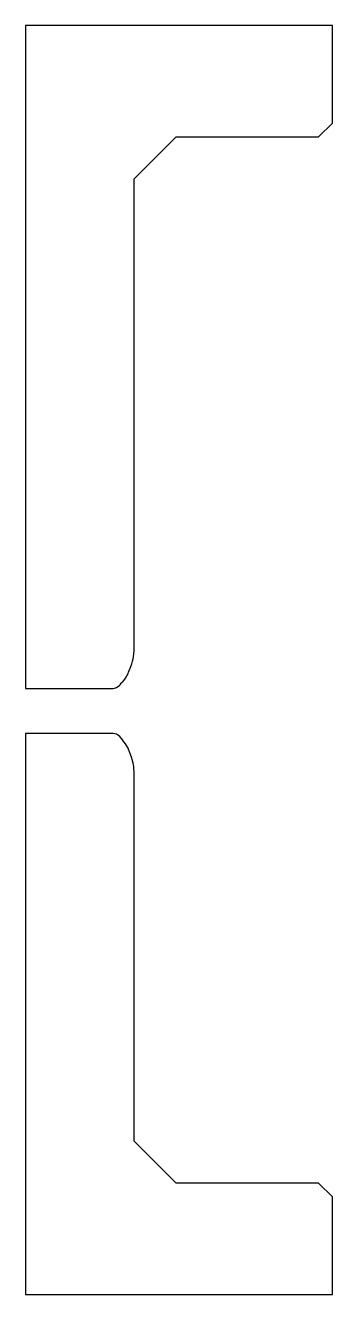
# Model space of a CAD drawing. Header units: metres. Extents: x 0 to 47.5, y 0 to 45.5.
# Drawn here: x 36.5 to 47.5, y 0 to 45.5 of the extents above.
import ezdxf

# ---------------------------------------------------------------- set-up
doc = ezdxf.new("R2010")
doc.units = ezdxf.units.M

msp = doc.modelspace()

# ---------------------------------------------------------------- linework, layer by layer
for p, q in [((47.5, 45.5), (36.5, 45.5)), ((36.5, 45.5), (36.5, 21.733)), ((47.5, 42), (47.5, 45.5)), ((47, 41.5), (47.5, 42)), ((40.3959, 40), (41.8959, 41.5)), ((41.8959, 41.5), (47, 41.5)), ((40.3959, 23.1553), (40.3959, 40)), ((40.3376, 22.7092), (40.3592, 22.7946)), ((40.3592, 22.7946), (40.3674, 22.8507)), ((40.3674, 22.8507), (40.3867, 22.9823)), ((40.3867, 22.9823), (40.3874, 22.9983)), ((40.3874, 22.9983), (40.3903, 23.0583)), ((40.3903, 23.0583), (40.3949, 23.1371)), ((40.3949, 23.1371), (40.3959, 23.1553)), ((40.1762, 22.2658), (40.1939, 22.3098)), ((40.1939, 22.3098), (40.2449, 22.4367)), ((40.2449, 22.4367), (40.251, 22.4484)), ((40.251, 22.4484), (40.2527, 22.4517)), ((40.2527, 22.4517), (40.2987, 22.5749)), ((40.2987, 22.5749), (40.3142, 22.6163)), ((40.3142, 22.6163), (40.3376, 22.7092)), ((39.7999, 21.7897), (39.8777, 21.8485)), ((39.8777, 21.8485), (39.8933, 21.8688)), ((39.8933, 21.8688), (39.9443, 21.9353)), ((39.9443, 21.9353), (39.9791, 21.9659)), ((39.9791, 21.9659), (39.9864, 21.9724)), ((39.9864, 21.9724), (40.0583, 22.0662)), ((40.0583, 22.0662), (40.0868, 22.1032)), ((40.0868, 22.1032), (40.1297, 22.1813)), ((40.1297, 22.1813), (40.1762, 22.2658)), ((36.5, 21.733), (39.6459, 21.733)), ((39.6459, 21.733), (39.6955, 21.7453)), ((39.6955, 21.7453), (39.7632, 21.762)), ((39.7632, 21.762), (39.7999, 21.7897)), ((39.6459, 20.117), (36.5, 20.117)), ((36.5, 20.117), (36.5, 0)), ((39.7017, 20.1038), (39.6459, 20.117)), ((39.7632, 20.0893), (39.7017, 20.1038)), ((39.8345, 20.038), (39.7632, 20.0893)), ((39.8777, 20.007), (39.8345, 20.038)), ((39.9848, 19.874), (39.8777, 20.007)), ((39.9864, 19.8721), (39.9848, 19.874)), ((39.9889, 19.8674), (39.9864, 19.8721)), ((40.0868, 19.7438), (39.9889, 19.8674)), ((40.12, 19.6854), (40.0868, 19.7438)), ((40.1762, 19.5862), (40.12, 19.6854)), ((40.2429, 19.4252), (40.1762, 19.5862)), ((40.2527, 19.4017), (40.2429, 19.4252)), ((40.2661, 19.3567), (40.2527, 19.4017)), ((40.3142, 19.2307), (40.2661, 19.3567)), ((40.3276, 19.1786), (40.3142, 19.2307)), ((40.3592, 19.0561), (40.3276, 19.1786)), ((40.3782, 18.9294), (40.3592, 19.0561)), ((40.3867, 18.8724), (40.3782, 18.9294)), ((40.3942, 18.7184), (40.3867, 18.8724)), ((40.3959, 18.6875), (40.3942, 18.7184)), ((40.3959, 18.6871), (40.3959, 18.6875)), ((40.3959, 5.5), (40.3959, 18.6871)), ((41.8959, 4), (40.3959, 5.5)), ((47, 4), (41.8959, 4)), ((47.5, 3.5), (47, 4)), ((47.5, 0), (47.5, 3.5)), ((36.5, 0), (47.5, 0))]:
    msp.add_line(p, q)

doc.saveas('drawing.dxf')
